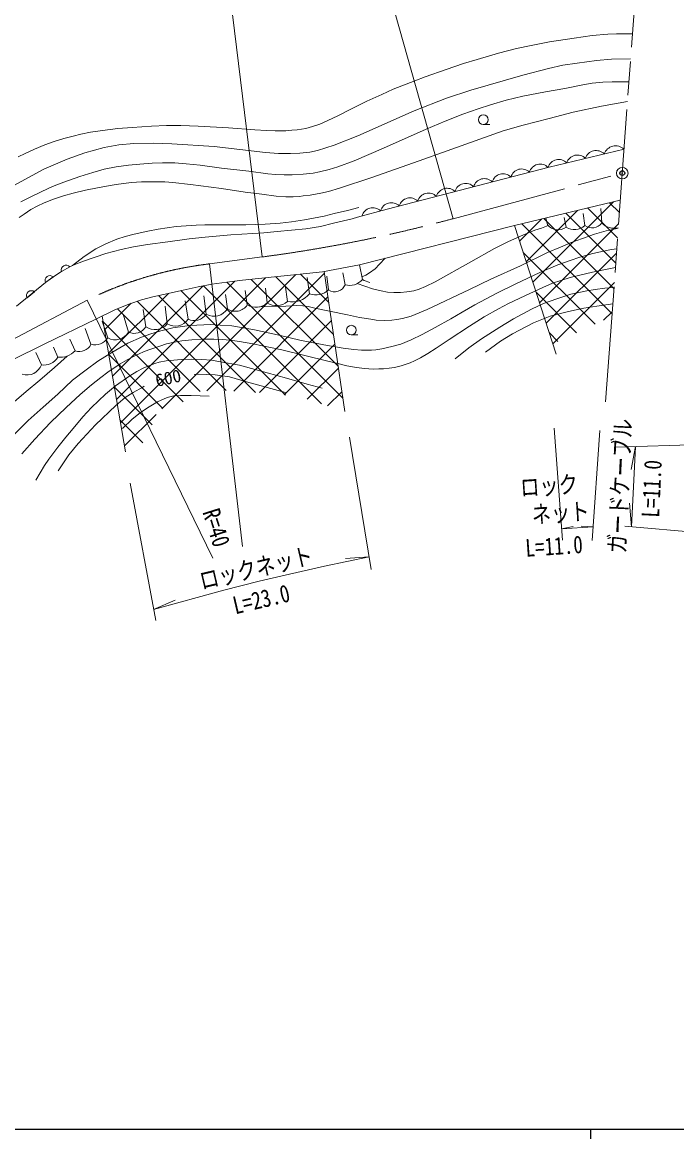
# Model space of a CAD drawing. Units: millimetres, scale not verified. Extents: x 40000 to 680000, y 20000 to 380000.
# Drawn here: x 208873 to 276948, y 204000 to 320147 of the extents above; entities that cross this region are included whole.
import ezdxf
from ezdxf.enums import TextEntityAlignment as Align

# ---------------------------------------------------------------- set-up
doc = ezdxf.new("R2010")
doc.units = ezdxf.units.MM
doc.header["$LTSCALE"] = 1000
doc.header["$PDMODE"] = 32
doc.header["$PDSIZE"] = 500
doc.linetypes.add('CHAIN', pattern=[18.5, 12, -1.5, 3.5, -1.5])
for name, color, linetype, lineweight in [('M-BGD', 7, 'Continuous', 13), ('M-BMK', 2, 'CHAIN', 13), ('M-BMK-SRVR', 3, 'Continuous', 13), ('M-STR-HTXT', 7, 'Continuous', 13), ('M-TTL-BAND', 7, 'Continuous', 25)]:
    doc.layers.add(name, color=color, linetype=linetype, lineweight=lineweight)
doc.layers.add('M-OTRS', color=6, linetype='Continuous')
doc.styles.add('ＭＳ ゴシック', font='')
doc.styles.get('ＭＳ ゴシック').set_extended_font_data('MS Gothic')
pattern_1 = [(45, (-0, -0), (-1414.214, 1414.214), []), (135, (-0, -0), (-1414.214, -1414.214), [])]

msp = doc.modelspace()

# ---------------------------------------------------------------- hatches: boundary and pattern name
at = {"layer": 'M-BGD'}
h = msp.add_hatch(dxfattribs=at)
h.set_pattern_fill('USER', color=256, style=0, pattern_type=2)
h.set_pattern_definition(pattern_1)
h.paths.add_polyline_path([(271086, 301654), (260082, 299005), (264074, 286716), (270206, 289545)])
h = msp.add_hatch(dxfattribs=at)
h.set_pattern_fill('USER', color=256, style=0, pattern_type=2)
h.set_pattern_definition(pattern_1)
h.paths.add_polyline_path([(240276, 294218), (240117, 294187), (231770, 293311), (230136, 293121), (228576, 292896), (227179, 292610), (225300, 292227), (223577, 291840), (222453, 291596), (221273, 291277), (220071, 290869), (218583, 290263), (217192, 289581), (219610, 275470), (222073, 276766), (222398, 278431), (223003, 279858), (225124, 280377), (227339, 281736), (229450, 281923), (231655, 281696), (233454, 281632), (237472, 281245), (239204, 280701), (242422, 279646)])

# ---------------------------------------------------------------- linework, layer by layer
for p, q in [((256827, 309516), (257494, 309516)), ((243733, 299865), (243735, 299866)), ((263509, 299070), (263347, 299792)), ((265437, 298825), (265226, 299834)), ((267410, 299005), (267212, 300257)), ((269151, 299274), (269064, 300761)), ((260082, 299005), (264427, 285630)), ((212941, 294230), (213809, 294708)), ((213809, 294708), (214090, 294849)), ((240276, 294218), (242422, 279646)), ((242453, 292850), (242201, 294094)), ((244256, 293407), (243951, 294926)), ((211283, 293084), (212091, 293658)), ((236449, 291094), (236230, 292822)), ((238760, 291913), (238501, 293593)), ((240732, 292309), (240535, 293752)), ((209361, 291485), (210128, 292112)), ((228001, 289769), (227751, 291691)), ((230220, 290340), (230022, 291814)), ((232269, 290750), (232065, 292234)), ((234351, 290962), (234161, 292488)), ((223955, 288764), (223734, 290630)), ((226110, 289274), (225813, 291164)), ((217192, 289581), (219610, 275470)), ((219923, 287916), (219351, 289771)), ((221712, 288478), (221428, 290270)), ((216015, 286648), (215406, 288306)), ((217758, 287316), (217194, 289044)), ((214355, 285962), (213822, 287188)), ((243098, 287625), (243764, 287625)), ((210853, 284500), (210280, 285791)), ((212564, 285311), (212122, 286350))]:
    msp.add_line(p, q, dxfattribs=at)
for points in [[(208423, 306160), (209155, 306507), (210133, 306955), (211201, 307391), (212179, 307751), (213201, 308060), (214173, 308319), (214971, 308509), (215980, 308717), (217204, 308881), (218801, 309089), (220300, 309204), (222306, 309349), (223884, 309406), (225356, 309406), (227167, 309355), (230318, 309153), (233065, 308945), (234289, 308876), (235176, 308874), (236304, 308874), (236910, 308913), (237454, 308971), (238352, 309117), (239067, 309299), (239832, 309537), (240673, 309922), (241696, 310427), (242992, 311068), (244714, 311937), (246289, 312649), (247446, 313185), (249707, 314069), (250797, 314482), (252960, 315247), (254784, 315871), (256197, 316293), (258422, 316943), (260268, 317416), (261821, 317743), (263717, 318102), (266291, 318491), (268152, 318771), (269776, 318917), (270696, 318961), (272343, 318950)], [(205652, 301918), (211122, 304861), (213550, 305897), (215377, 306565), (217395, 307110), (218909, 307396), (220483, 307534), (222570, 307575), (224438, 307507), (228843, 307220), (234183, 306592), (235519, 306511), (236788, 306483), (237742, 306524), (238792, 306647), (239583, 306824), (241308, 307359), (243763, 308354), (249654, 310930), (253016, 312251), (255529, 313088), (260942, 314666), (263604, 315348), (265112, 315676), (266599, 315914), (268621, 316192), (270171, 316327), (272154, 316344)], [(208712, 301466), (209552, 301891), (210886, 302548), (212013, 303077), (213179, 303519), (214859, 304117), (216199, 304519), (217379, 304854), (218640, 305115), (219923, 305284), (221090, 305398), (222397, 305492), (223456, 305539), (224754, 305512), (225921, 305438), (227369, 305277), (229604, 304989), (232440, 304647), (234429, 304398), (235200, 304331), (236119, 304284), (236943, 304277), (238103, 304344), (239129, 304465), (239785, 304594), (240782, 304846), (241704, 305122), (243406, 305731), (246454, 307051), (250889, 309021), (252858, 309870), (254704, 310577), (256290, 311142), (257580, 311547), (259196, 312032), (260957, 312463), (263316, 312929), (265299, 313275), (267187, 313630), (268162, 313800), (269275, 313917), (270243, 313957), (271980, 313945)], [(208561, 299846), (209056, 300199), (209772, 300664), (210433, 301032), (211156, 301361), (212111, 301734), (213155, 302086), (214173, 302377), (215433, 302680), (216702, 302940), (217646, 303103), (218646, 303274), (219391, 303377), (220221, 303471), (221275, 303551), (222372, 303563), (223696, 303538), (224541, 303478), (226376, 303277), (229585, 302875), (232067, 302491), (233807, 302252), (235268, 302048), (236298, 301986), (237041, 301995), (237709, 302025), (238105, 302078), (238809, 302167), (239923, 302365), (240712, 302556), (241875, 302892), (245229, 304017), (250159, 305740), (255028, 307478), (258906, 308858), (260966, 309433), (263680, 310146), (266183, 310813), (269113, 311423), (271831, 311894)], [(243735, 299866), (246832, 300720), (263680, 305082), (271471, 306950)], [(207791, 284990), (211200, 286705), (216530, 289257), (218583, 290263), (220071, 290869), (221273, 291277), (222453, 291596), (223577, 291840), (225300, 292227), (227179, 292610), (228576, 292896), (230136, 293121), (231770, 293311), (240117, 294187), (243951, 294926), (260081, 299006), (271086, 301654)], [(214090, 294849), (215292, 295789), (216526, 296573), (217559, 297109), (218691, 297571), (219581, 297852), (220501, 298112), (221927, 298429), (222991, 298644), (223954, 298782), (224869, 298900), (225902, 298971), (226945, 299033), (227855, 299063), (229560, 299074), (232123, 299094), (234143, 299161), (235690, 299244), (236875, 299383), (238222, 299581), (239170, 299762), (240269, 299983), (241328, 300248), (242686, 300578), (243867, 300873)], [(214090, 294849), (214156, 294882), (215229, 295314), (217557, 296093), (219159, 296525), (220424, 296783), (221908, 297019), (224009, 297315), (226215, 297610), (227891, 297800), (230566, 298022), (234006, 298257), (235395, 298368), (236866, 298507), (238384, 298664), (239893, 298914), (241254, 299247), (243176, 299711), (243733, 299865)], [(233563, 290550), (236288, 290624), (237418, 290681), (238071, 290657), (238620, 290591), (239288, 290413), (240840, 290080), (242693, 289703), (243943, 289452), (245138, 289263), (245697, 289173), (246514, 289131), (247311, 289168), (247851, 289231), (248432, 289335), (249323, 289592), (250983, 290259), (255393, 292347), (257599, 293434), (260707, 294824), (263516, 296196), (264872, 296757), (265980, 297239), (267142, 297667), (268392, 298096), (269616, 298448), (269991, 298537), (270874, 298738)], [(243715, 292958), (245292, 292422), (246194, 292206), (246854, 292088), (247528, 292025), (248233, 292032), (248864, 292106), (249586, 292226), (250175, 292383), (250818, 292658), (251822, 293152), (255516, 295218), (258001, 296618), (259460, 297357), (260940, 298008), (262199, 298506), (262901, 298742), (263575, 298993)], [(207980, 277228), (209468, 278720), (211033, 280102), (212553, 281443), (214102, 282903), (215501, 283977), (216724, 284882), (218199, 285791), (219840, 286777), (221266, 287386), (222238, 287731), (223279, 288057), (223823, 288201), (224526, 288350), (225523, 288496), (226258, 288593), (227039, 288651), (228482, 288693), (229458, 288651), (230670, 288561), (233012, 288157), (235739, 287580), (237731, 287081), (240250, 286598), (242264, 286258), (243369, 286117), (244149, 286031), (244748, 286021), (245200, 286034), (245665, 286082), (246260, 286171), (247304, 286411), (248236, 286663), (249312, 287106), (250479, 287654), (251821, 288385), (253443, 289297), (254646, 290008), (255940, 290743), (258297, 292000), (260213, 292946), (262706, 294107), (264576, 294926), (265853, 295370), (266877, 295715), (268230, 296089), (269344, 296345), (270152, 296503), (270718, 296594)], [(244203, 293671), (244615, 293833), (245005, 294077), (245576, 294512), (246029, 294992), (246624, 295602)], [(213809, 294708), (212941, 294230), (212354, 293845), (211283, 293084), (208281, 290603)], [(208809, 275252), (210170, 276786), (211793, 278523), (213442, 280090), (214884, 281418), (216060, 282421), (217040, 283198), (217784, 283751), (219051, 284605), (219776, 285037), (220455, 285373), (221017, 285650), (221470, 285862), (222039, 286088), (223183, 286471), (223882, 286702), (224716, 286865), (225466, 286995), (226506, 287117), (227498, 287173), (228795, 287173), (229662, 287146), (230506, 287068), (231476, 286933), (232865, 286714), (235859, 286069), (240652, 284901), (241694, 284634), (242638, 284411), (243626, 284233), (244464, 284144), (245372, 284073), (245977, 284080), (246452, 284096), (247045, 284148), (247600, 284243), (248271, 284415), (249219, 284737), (249658, 284937), (250298, 285245), (251075, 285693), (251929, 286247), (253286, 287147), (255382, 288547), (256920, 289507), (258403, 290351), (259446, 290897), (261141, 291691), (263028, 292571), (264027, 292993), (264908, 293279), (265854, 293594), (266880, 293845), (268201, 294142), (269540, 294433), (270577, 294652)], [(253894, 285151), (255329, 286280), (256642, 287221), (258541, 288445), (259974, 289303), (261840, 290311), (263110, 290879), (264485, 291396), (265927, 291879), (267585, 292212), (268481, 292363), (269465, 292488), (270426, 292568)], [(257065, 285830), (258615, 286975), (259863, 287745), (262045, 288886), (263789, 289569), (265691, 290076), (267278, 290399), (268630, 290613), (270301, 290845)], [(206823, 279634), (209260, 281727), (210710, 282933), (212207, 284247), (213534, 285431)], [(210279, 272496), (211185, 274043), (211635, 274690), (212575, 275956), (213406, 276995), (214162, 277896), (215178, 279087), (216057, 280060), (217532, 281470), (218562, 282332), (220060, 283365), (220792, 283830), (221440, 284169), (222020, 284413), (222642, 284639), (223124, 284790), (223821, 284918), (224634, 285011), (225409, 285070), (226489, 285099), (227552, 285064), (228540, 284983), (229504, 284831), (231453, 284474), (234348, 283691), (236339, 283122), (238507, 282509), (240074, 282075)], [(226746, 283499), (227194, 283537), (228924, 283462), (230427, 283260), (232182, 282755), (236242, 281617)], [(212616, 273476), (213727, 275133), (214669, 276338), (216478, 278269), (218612, 280288), (219562, 281113), (220395, 281643), (221393, 282186), (221565, 282277)], [(219308, 277891), (220310, 278875), (221133, 279524), (221894, 280035), (222930, 280658), (223952, 281099), (224648, 281272), (225327, 281336), (226450, 281336), (228309, 281261)]]:
    msp.add_lwpolyline(points, dxfattribs=at)
for centre in [(256827, 310016), (243098, 288125)]:
    msp.add_circle(centre, 500, dxfattribs=at)
for centre, radius, start, end in [((268567, 305648), 1160, 43.96627, 162.99589), ((270601, 306018), 1275, 46.96146, 160.0007), ((264678, 304715), 1160, 44.02522, 163.05572), ((266623, 305182), 1160, 43.96627, 162.99589), ((258876, 303230), 1160, 45.00089, 164.03051), ((260812, 303731), 1160, 45.00089, 164.03051), ((262748, 304233), 1160, 45.00089, 164.03051), ((255003, 302227), 1160, 45.00089, 164.03051), ((256939, 302729), 1160, 45.00089, 164.03051), ((251131, 301225), 1160, 45.00089, 164.03051), ((253067, 301726), 1160, 45.00089, 164.03051), ((245338, 299697), 1160, 45.90459, 164.93421), ((247263, 300218), 1160, 45.32087, 164.35331), ((249195, 300724), 1160, 45.00089, 164.03051), ((264601, 299960), 1410, 219.19331, 306.37594), ((266304, 300229), 1650, 238.28134, 312.10242), ((268146, 300009), 1245, 233.76198, 323.8103), ((270505, 300638), 1922, 225.19279, 281.08823), ((213422, 294383), 505, 39.97341, 197.6316), ((211744, 293291), 505, 46.57441, 204.2326), ((241377, 293263), 1152, 235.90148, 338.97621), ((242952, 294429), 1656, 252.43955, 321.8961), ((245349, 294953), 1893, 234.74789, 260.64523), ((209806, 291722), 505, 50.41293, 208.07112), ((236919, 293436), 2389, 258.64461, 320.3873), ((239412, 293772), 1970, 250.66883, 312.05345), ((231046, 291539), 1456, 235.44846, 327.16023), ((233165, 292267), 1762, 239.42621, 312.25715), ((235314, 292394), 1726, 236.04677, 311.10223), ((224775, 290111), 1576, 238.66235, 327.92552), ((226769, 290614), 1494, 243.80873, 325.54738), ((228811, 291218), 1660, 240.7851, 328.07962), ((220509, 289181), 1394, 245.14926, 329.70819), ((222667, 289921), 1731, 236.50713, 318.06342), ((216454, 288111), 1528, 253.32253, 328.65381), ((218532, 288732), 1613, 241.36022, 329.60195), ((212786, 287487), 2188, 264.17764, 315.81238), ((214792, 287259), 1368, 251.39356, 333.46784), ((211125, 286138), 1660, 260.5829, 330.11958), ((209355, 285061), 1600, 252.46832, 339.48736)]:
    msp.add_arc(centre, radius, start, end, dxfattribs=at)
at = {"layer": 'M-BMK'}
for p, q in [((269560, 280653), (273569, 335806)), ((253678, 299716), (271290, 304460)), ((228355, 295020), (233809, 295735)), ((207730, 287086), (215615, 291256)), ((271560, 267731), (324721, 263054))]:
    msp.add_line(p, q, dxfattribs=at)
for centre, radius, start, end in [((214340, 444466), 150000, 277.45778, 285.20394), ((233161, 255310), 40000, 96.90053, 116.01772)]:
    msp.add_arc(centre, radius, start, end, dxfattribs=at)
at = {"layer": 'M-BMK-SRVR'}
msp.add_circle((271290, 304460), 600, dxfattribs=at)
at = {"layer": 'M-OTRS'}
msp.add_point((271290, 304460), dxfattribs=at)
at = {"layer": 'M-STR-HTXT'}
for p, q in [((253678, 299716), (245630, 328358)), ((233809, 295735), (230037, 326831)), ((228355, 295020), (231781, 265598)), ((215615, 291256), (228680, 264382)), ((264201, 277918), (265064, 266268)), ((268947, 277672), (268149, 266241)), ((242916, 276978), (245166, 263217)), ((291661, 276620), (270585, 275959)), ((272659, 276024), (272202, 273612)), ((272659, 276024), (272262, 267669)), ((220093, 272217), (222745, 257921)), ((272262, 267669), (272036, 270114)), ((264978, 267434), (266179, 267685)), ((264978, 267434), (268248, 267652)), ((268248, 267652), (267024, 267741)), ((244952, 264525), (242502, 264367)), ((222533, 259063), (224785, 260040))]:
    msp.add_line(p, q, dxfattribs=at)
msp.add_lwpolyline([(222533, 259063), (229820, 261079), (233506, 261991), (236233, 262632), (240302, 263562), (244952, 264525)], dxfattribs=at)
at = {"layer": 'M-TTL-BAND'}
for p, q in [((40000, 205000), (579000, 205000)), ((268000, 205000), (268000, 204000))]:
    msp.add_line(p, q, dxfattribs=at)

# ---------------------------------------------------------------- texts
at = {"layer": 'M-BGD', "style": 'ＭＳ ゴシック'}
msp.add_text('600', height=1320, rotation=12.459, dxfattribs=at).set_placement((224046, 283151), align=Align.MIDDLE_CENTER)
at = {"layer": 'M-STR-HTXT', "style": 'ＭＳ ゴシック', "width": 0.8}
for s, rotation, p in [('ガードケーブル', 87.282, (272512, 271844)), ('L=11.0', 87.282, (275811, 271551)), ('ロック', 3.815, (263760, 270467)), ('ネット', 3.815, (264968, 267659)), ('L=11.0', 3.815, (264288, 264191)), ('ロックネット', 13.232, (233518, 261941)), ('L=23.0', 13.232, (234070, 258701))]:
    msp.add_text(s, height=1833, rotation=rotation, dxfattribs=at).set_placement(p, align=Align.BOTTOM_CENTER)
msp.add_text('R=40', height=1833, rotation=287.494, dxfattribs=at).set_placement((228270, 265227), align=Align.BOTTOM_RIGHT)

doc.saveas('drawing.dxf')
